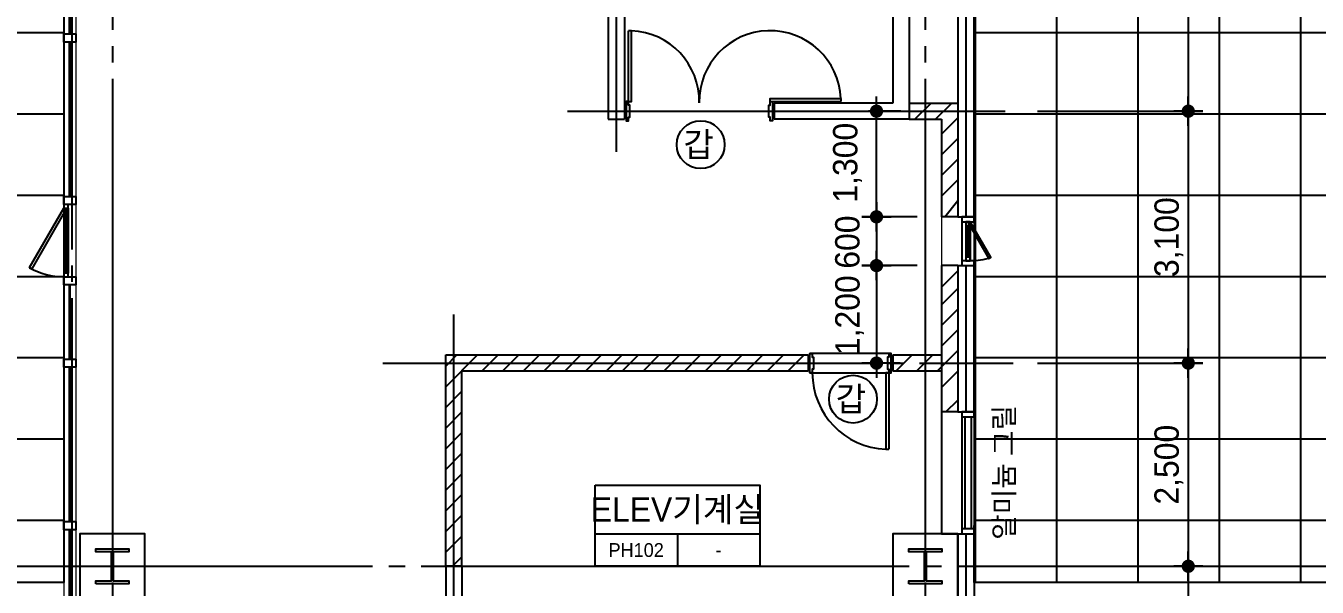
# Model space of a CAD drawing. Extents: x 14580073 to 14658235, y -1804798 to -1750552.
# Drawn here: x 14627007 to 14642894, y -1791806 to -1784899 of the extents above; entities that cross this region are included whole.
import ezdxf
from ezdxf.enums import TextEntityAlignment as Align

# ---------------------------------------------------------------- set-up
doc = ezdxf.new("R2010")
doc.units = 0
doc.header["$LTSCALE"] = 100
doc.header["$MEASUREMENT"] = 0
doc.header["$PDSIZE"] = -10
doc.linetypes.add('CEN', pattern=[66, 60, -2, 2, -2])
doc.layers.get('0').update_dxf_attribs({"linetype": 'CONTINUOUS'})
doc.layers.get('Defpoints').update_dxf_attribs({"linetype": 'CONTINUOUS'})
for name, color, linetype in [('4WID', 4, 'CONTINUOUS'), ('8', 8, 'CONTINUOUS'), ('CEN', 1, 'CEN'), ('COL', 2, 'CONTINUOUS'), ('col2', 3, 'CONTINUOUS'), ('DIM', 7, 'CONTINUOUS'), ('DOOR', 4, 'CONTINUOUS'), ('EL4', 6, 'CONTINUOUS'), ('ETC', 6, 'CONTINUOUS'), ('HAT', 5, 'CONTINUOUS'), ('TEXT1', 7, 'CONTINUOUS'), ('TEXT2', 7, 'CONTINUOUS'), ('WALL', 2, 'CONTINUOUS'), ('WALL-1', 7, 'CONTINUOUS'), ('WALLBR', 3, 'CONTINUOUS'), ('WID', 4, 'CONTINUOUS'), ('WINE', 8, 'CONTINUOUS'), ('지시선', 7, 'CONTINUOUS')]:
    doc.layers.add(name, color=color, linetype=linetype)
doc.styles.add('HY울를도M', font='HYWULM.TTF')
doc.styles.add('굴림', font='H2HDRM.TTF')
doc.dimstyles.new('DIM50', dxfattribs={"dimscale": 50, "dimtxt": 3, "dimasz": 1.2, "dimexe": 1, "dimexo": 1, "dimgap": 0.6, "dimtad": 1, "dimdec": 4, "dimzin": 0, "dimdsep": 46, "dimlunit": 6, "dimtxsty": '굴림', "dimblk": 'DOTT', "dimcen": 0.09, "dimadec": 0, "dimazin": 0, "dimtfac": 1, "dimtdec": 4, "dimtofl": 0, "dimtmove": 2, "dimatfit": 2, "dimldrblk": 'DOTT', "dimfxl": 1, "dimtolj": 1, "dimtzin": 0, "dimarcsym": 0})

# ---------------------------------------------------------------- blocks, each defined once
blk = doc.blocks.new('DOTT')
for p, q in [((0, 1.5), (0, -1.5)), ((-1.5, 0), (1.5, 0))]:
    blk.add_line(p, q)
at = {"color": 6, "const_width": 0.68}
blk.add_lwpolyline([(-0.34, 0, 1), (0.34, 0, 1)], format="xyb", close=True, dxfattribs=at)
blk = doc.blocks.new('*D19')
at = {"layer": 'Defpoints', "color": 0, "lineweight": -3}
for p in [(14639155, -1778449), (14639155, -1785949), (14641309, -1785949)]:
    blk.add_point(p, dxfattribs=at)
at = {"layer": 'DIM', "color": 7, "lineweight": -2}
for p, q in [((14639455, -1778449), (14641409, -1778449)), ((14641309, -1778569), (14641309, -1785829)), ((14639455, -1785949), (14641409, -1785949))]:
    blk.add_line(p, q, dxfattribs=at)
at = {"layer": 'DIM', "color": 7, "lineweight": -2, "xscale": 120, "yscale": 120, "zscale": 120}
for p, rotation in [((14641309, -1778449), 90), ((14641309, -1785949), 270)]:
    blk.add_blockref('DOTT', p, dxfattribs=dict(at, rotation=rotation))
at = {"layer": 'DIM', "color": 3, "insert": (14641071, -1782199), "char_height": 300, "attachment_point": 5, "rotation": 90, "style": '굴림'}
blk.add_mtext('\\A1;7,500', dxfattribs=at)
blk = doc.blocks.new('*D20')
at = {"layer": 'Defpoints', "color": 0, "lineweight": -3}
for p in [(14639155, -1785949), (14639155, -1789049), (14641309, -1789049)]:
    blk.add_point(p, dxfattribs=at)
at = {"layer": 'DIM', "color": 7, "lineweight": -2}
for p, q in [((14639455, -1785949), (14641409, -1785949)), ((14641309, -1786069), (14641309, -1788929)), ((14639455, -1789049), (14641409, -1789049))]:
    blk.add_line(p, q, dxfattribs=at)
at = {"layer": 'DIM', "color": 7, "lineweight": -2, "xscale": 120, "yscale": 120, "zscale": 120}
for p, rotation in [((14641309, -1785949), 90), ((14641309, -1789049), 270)]:
    blk.add_blockref('DOTT', p, dxfattribs=dict(at, rotation=rotation))
at = {"layer": 'DIM', "color": 3, "insert": (14641070, -1787499), "char_height": 300, "attachment_point": 5, "rotation": 90, "style": '굴림'}
blk.add_mtext('\\A1;3,100', dxfattribs=at)
blk = doc.blocks.new('*D21')
at = {"layer": 'Defpoints', "color": 0, "lineweight": -3}
for p in [(14639155, -1791549), (14639155, -1795049), (14641309, -1795049)]:
    blk.add_point(p, dxfattribs=at)
at = {"layer": 'DIM', "color": 7, "lineweight": -2}
for p, q in [((14639455, -1791549), (14641409, -1791549)), ((14641309, -1791669), (14641309, -1794929)), ((14639455, -1795049), (14641409, -1795049))]:
    blk.add_line(p, q, dxfattribs=at)
at = {"layer": 'DIM', "color": 7, "lineweight": -2, "xscale": 120, "yscale": 120, "zscale": 120}
for p, rotation in [((14641309, -1791549), 90), ((14641309, -1795049), 270)]:
    blk.add_blockref('DOTT', p, dxfattribs=dict(at, rotation=rotation))
at = {"layer": 'DIM', "color": 3, "insert": (14641070, -1793299), "char_height": 300, "attachment_point": 5, "rotation": 90, "style": '굴림'}
blk.add_mtext('\\A1;3,500', dxfattribs=at)
blk = doc.blocks.new('TT1')
at = {"layer": 'TEXT1'}
for p, q in [((-1013, -600), (1013, -600)), ((0, -600), (0, -1000))]:
    blk.add_line(p, q, dxfattribs=at)
blk.add_lwpolyline([(-1013, 0), (1013, 0), (1013, -1000), (-1013, -1000)], close=True, dxfattribs=at)
blk = doc.blocks.new('*D28')
at = {"layer": 'Defpoints', "color": 0, "lineweight": -3}
for p in [(14639155, -1789049), (14639155, -1791549), (14641309, -1791549)]:
    blk.add_point(p, dxfattribs=at)
at = {"layer": 'DIM', "color": 7, "lineweight": -2}
for p, q in [((14639455, -1789049), (14641409, -1789049)), ((14641309, -1789169), (14641309, -1791429)), ((14639455, -1791549), (14641409, -1791549))]:
    blk.add_line(p, q, dxfattribs=at)
at = {"layer": 'DIM', "color": 7, "lineweight": -2, "xscale": 120, "yscale": 120, "zscale": 120}
for p, rotation in [((14641309, -1789049), 90), ((14641309, -1791549), 270)]:
    blk.add_blockref('DOTT', p, dxfattribs=dict(at, rotation=rotation))
at = {"layer": 'DIM', "color": 3, "insert": (14641070, -1790299), "char_height": 300, "attachment_point": 5, "rotation": 90, "style": '굴림'}
blk.add_mtext('\\A1;2,500', dxfattribs=at)
blk = doc.blocks.new('D1000')
at = {"layer": 'WID'}
for points in [[(105, 0), (-105, 0), (-105, -30), (-60, -30), (-60, -45), (90, -45), (90, -30), (135, -30), (135, 0), (105, 0)], [(135, -30), (135, -65), (1074, -65), (1074, -30)], [(135, -30), (1074, -30)], [(135, -1000), (-105, -1000), (-105, -970), (-60, -970), (-60, -955), (90, -955), (90, -970), (135, -970), (135, -1000), (135, -1000)]]:
    blk.add_lwpolyline(points, dxfattribs=at)
blk.add_arc((135, -30), 940, 270, 357.8662, dxfattribs=at)
blk = doc.blocks.new('*D63')
at = {"layer": 'Defpoints', "color": 0, "lineweight": -3}
for p in [(14637473, -1785949), (14638073, -1785949), (14638273, -1787249)]:
    blk.add_point(p, dxfattribs=at)
at = {"layer": 'DIM', "color": 7, "lineweight": -2}
for p, q in [((14637773, -1785949), (14637373, -1785949)), ((14637473, -1787129), (14637473, -1786069)), ((14637973, -1787249), (14637373, -1787249))]:
    blk.add_line(p, q, dxfattribs=at)
at = {"layer": 'DIM', "color": 7, "lineweight": -2, "xscale": 120, "yscale": 120, "zscale": 120}
for p, rotation in [((14637473, -1785949), 90), ((14637473, -1787249), 270)]:
    blk.add_blockref('DOTT', p, dxfattribs=dict(at, rotation=rotation))
at = {"layer": 'DIM', "color": 3, "insert": (14637116, -1786583), "char_height": 300, "attachment_point": 5, "rotation": 90, "style": '굴림'}
blk.add_mtext('\\A1;1,300', dxfattribs=at)
blk = doc.blocks.new('*D64')
at = {"layer": 'Defpoints', "color": 0, "lineweight": -3}
for p in [(14638273, -1787249), (14637473, -1787849), (14638273, -1787849)]:
    blk.add_point(p, dxfattribs=at)
at = {"layer": 'DIM', "color": 7, "lineweight": -2}
for p, q in [((14637973, -1787249), (14637373, -1787249)), ((14637473, -1787369), (14637473, -1787729)), ((14637973, -1787849), (14637373, -1787849))]:
    blk.add_line(p, q, dxfattribs=at)
at = {"layer": 'DIM', "color": 7, "lineweight": -2, "xscale": 120, "yscale": 120, "zscale": 120}
for p, rotation in [((14637473, -1787249), 90), ((14637473, -1787849), 270)]:
    blk.add_blockref('DOTT', p, dxfattribs=dict(at, rotation=rotation))
at = {"layer": 'DIM', "color": 3, "insert": (14637116, -1787560), "char_height": 300, "attachment_point": 5, "rotation": 90, "style": '굴림'}
blk.add_mtext('\\A1;600', dxfattribs=at)
blk = doc.blocks.new('*D65')
at = {"layer": 'Defpoints', "color": 0, "lineweight": -3}
for p in [(14638273, -1787849), (14637473, -1789049), (14638064, -1789049)]:
    blk.add_point(p, dxfattribs=at)
at = {"layer": 'DIM', "color": 7, "lineweight": -2}
for p, q in [((14637973, -1787849), (14637373, -1787849)), ((14637473, -1787969), (14637473, -1788929)), ((14637764, -1789049), (14637373, -1789049))]:
    blk.add_line(p, q, dxfattribs=at)
at = {"layer": 'DIM', "color": 7, "lineweight": -2, "xscale": 120, "yscale": 120, "zscale": 120}
for p, rotation in [((14637473, -1787849), 90), ((14637473, -1789049), 270)]:
    blk.add_blockref('DOTT', p, dxfattribs=dict(at, rotation=rotation))
at = {"layer": 'DIM', "color": 3, "insert": (14637143, -1788460), "char_height": 300, "attachment_point": 5, "rotation": 90, "style": '굴림'}
blk.add_mtext('\\A1;1,200', dxfattribs=at)

msp = doc.modelspace()

# ---------------------------------------------------------------- hatches: boundary and pattern name
at = {"layer": '8'}
h = msp.add_hatch(dxfattribs=at)
h.set_pattern_fill('_USER', color=256, scale=1000, style=0, double=1, pattern_type=0)
h.set_pattern_definition([(0, (1515692, -5164982.4), (0, 1000), []), (90, (1515692, -5164982.4), (-1000, 6e-14), [])])
h.paths.add_polyline_path([(14627473.21252, -1776399.19177), (14617973.21252, -1776399.19177), (14617973.21252, -1791749.19177), (14627473.21252, -1791749.19177)])
h.paths.add_polyline_path([(14648273.21252, -1776399.19177), (14638673.21252, -1776399.19177), (14638673.21252, -1791749.19177), (14648273.21252, -1791749.19177)])
at = {"layer": 'HAT'}
h = msp.add_hatch(dxfattribs=at)
h.set_pattern_fill('_USER', color=256, scale=180, angle=45, style=0, pattern_type=0)
h.set_pattern_definition([(45, (14634346, -1789149.2), (-127.279, 127.279), [])])
h.paths.add_polyline_path([(14636633.21252, -1788949.19178), (14634346.00472, -1788949.19178), (14634346.00472, -1789049.19177), (14636633.21252, -1789049.19177)])
h.paths.add_polyline_path([(14636633.21252, -1789049.19177), (14634346.00472, -1789049.19177), (14634346.00472, -1789149.19178), (14636633.21252, -1789149.19178)])

# ---------------------------------------------------------------- linework, layer by layer
at = {"layer": '4WID', "lineweight": -3, "ltscale": 200}
for p, q in [((14627528.21252, -1787144.19177), (14627528.21252, -1787941.69944)), ((14638473.21269, -1787249.04033), (14638673.21252, -1787249.04033)), ((14638570.71252, -1787354.19177), (14638570.71252, -1787789.04033)), ((14638625.71252, -1787354.19177), (14638625.71252, -1787789.04033)), ((14638473.21278, -1787849.04033), (14638673.21261, -1787849.04033)), ((14638473.21269, -1789649.19177), (14638673.21252, -1789649.19177)), ((14638273.21286, -1791149.19177), (14638673.21252, -1791149.19177))]:
    msp.add_line(p, q, dxfattribs=at)
for centre, start, end in [((14638625.71252, -1786946.53267), 270, 287.500950621), ((14627473.21252, -1787144.19177), 240.136883698, 270)]:
    msp.add_arc(centre, 842.50766, start, end, dxfattribs=at)
at = {"layer": 'CEN', "linetype": 'CEN'}
for p, q in [((14628073.21252, -1759149.19177), (14628073.21252, -1799049.19177)), ((14638073.21252, -1759149.19177), (14638073.21252, -1799049.19177)), ((14634273.21252, -1786449.19177), (14634273.21252, -1774258.19177)), ((14627573.21252, -1775049.19177), (14627573.21252, -1796349.19177)), ((14633673.21252, -1785949.19177), (14639055.49679, -1785949.19177)), ((14632273.21258, -1799049.19178), (14632273.21252, -1788449.19178)), ((14631400.65921, -1789049.19177), (14639155.49679, -1789049.19177)), ((14585673.21252, -1791549.19177), (14649673.21252, -1791549.19177))]:
    msp.add_line(p, q, dxfattribs=at)
at = {"layer": 'COL'}
for p, q in [((14637873.21252, -1776949.19177), (14637873.21252, -1786049.19177)), ((14634173.21252, -1778349.19177), (14634173.21252, -1786049.19177)), ((14634373.21252, -1778549.19177), (14634373.21252, -1786049.19177)), ((14637673.21252, -1778549.19177), (14637673.21252, -1785849.19177)), ((14637673.21252, -1785849.19177), (14636213.21252, -1785849.19177)), ((14634173.21252, -1786049.19177), (14634373.21252, -1786049.19177)), ((14637873.21252, -1786049.19177), (14636213.21252, -1786049.19177))]:
    msp.add_line(p, q, dxfattribs=at)
for points in [[(14636213.21252, -1785849.19177), (14636213.21252, -1786049.19177)], [(14638473.21252, -1791949.19177), (14638473.21252, -1791149.19177), (14637673.21252, -1791149.19177), (14637673.21252, -1791949.19177)]]:
    msp.add_lwpolyline(points, dxfattribs=at)
msp.add_lwpolyline([(14628473.21252, -1791949.19177), (14628473.21252, -1791149.19177), (14627673.21252, -1791149.19177), (14627673.21252, -1791949.19177)], close=True, dxfattribs=at)
at = {"layer": 'col2'}
for points in [[(14627869.71252, -1791763.19177), (14627869.71252, -1791728.19177), (14628063.21252, -1791728.19177), (14628063.21252, -1791370.19177), (14627869.71252, -1791370.19177), (14627869.71252, -1791335.19177), (14628276.71252, -1791335.19177), (14628276.71252, -1791370.19177), (14628083.21252, -1791370.19177), (14628083.21252, -1791728.19177), (14628276.71252, -1791728.19177), (14628276.71252, -1791763.19177)], [(14637869.71252, -1791763.19177), (14637869.71252, -1791728.19177), (14638063.21252, -1791728.19177), (14638063.21252, -1791370.19177), (14637869.71252, -1791370.19177), (14637869.71252, -1791335.19177), (14638276.71252, -1791335.19177), (14638276.71252, -1791370.19177), (14638083.21252, -1791370.19177), (14638083.21252, -1791728.19177), (14638276.71252, -1791728.19177), (14638276.71252, -1791763.19177)]]:
    msp.add_lwpolyline(points, close=True, dxfattribs=at)
at = {"layer": 'DOOR'}
for points in [[(14627528.21252, -1787099.19177), (14627473.21252, -1787099.19177), (14627473.21252, -1787144.19177), (14627528.21252, -1787144.19177)], [(14627473.21252, -1787144.19177), (14627499.19328, -1787159.19177), (14627079.6838, -1787889.14433), (14627053.70304, -1787874.14433)], [(14627494.71249, -1787144.19177), (14627506.71249, -1787144.19177), (14627506.71252, -1787941.69944), (14627494.71252, -1787941.69944)], [(14638625.71252, -1787309.19177), (14638570.71252, -1787309.19177), (14638570.71252, -1787354.19177), (14638625.71252, -1787354.19177)], [(14638625.71252, -1787309.19177), (14638599.73176, -1787324.19177), (14638853.09203, -1787765.0423), (14638879.07279, -1787750.0423)], [(14638625.71252, -1787744.04033), (14638570.71252, -1787744.04033), (14638570.71252, -1787789.04033), (14638625.71252, -1787789.04033)], [(14627528.21252, -1787941.69944), (14627473.21252, -1787941.69944), (14627473.21252, -1787986.69944), (14627528.21252, -1787986.69944)]]:
    msp.add_lwpolyline(points, close=True, dxfattribs=at)
msp.add_lwpolyline([(14638592.21251, -1787744.04033), (14638592.21249, -1787354.19177), (14638604.21249, -1787354.19177), (14638604.21251, -1787744.04033)], dxfattribs=at)
at = {"layer": 'EL4', "color": 4}
for p, q in [((14638673.21252, -1776349.19177), (14638673.21252, -1789649.19177)), ((14638673.21252, -1791049.19177), (14638673.21252, -1791749.19177))]:
    msp.add_line(p, q, dxfattribs=at)
for points in [[(14638673.21252, -1787249.19177), (14638673.21252, -1775049.19177), (14637573.21407, -1775049.19177), (14637573.20973, -1775949.22513), (14627473.21252, -1775949.17645), (14627473.21252, -1791749.19177)], [(14627473.21252, -1791749.19177), (14617973.21252, -1791749.19177), (14617973.21252, -1776399.19177), (14627473.21252, -1776399.19177)], [(14638673.21252, -1776399.19177), (14648273.21252, -1776399.19177), (14648273.21252, -1791749.19177), (14638673.21252, -1791749.19177), (14638673.21252, -1791049.19177)], [(14638673.21252, -1789649.19177), (14638673.21252, -1787849.19177)]]:
    msp.add_lwpolyline(points, dxfattribs=at)
at = {"layer": 'ETC', "lineweight": 0}
for p, q in [((14627473.21252, -1775949.19177), (14627473.21252, -1784999.19177)), ((14627623.21252, -1775949.19177), (14627623.21252, -1784999.19177)), ((14627473.21252, -1784999.2071), (14627473.21252, -1786999.19177)), ((14627623.21252, -1784999.2071), (14627623.21252, -1786999.19177)), ((14627473.21252, -1786999.2071), (14627473.21252, -1788974.19177)), ((14627623.21252, -1786999.2071), (14627623.21252, -1788974.19177)), ((14638273.21224, -1787249.19177), (14638273.21224, -1787849.04033)), ((14627473.21252, -1788974.2071), (14627473.21252, -1790999.19177)), ((14627623.21252, -1788974.2071), (14627623.21252, -1790999.19177)), ((14627473.21252, -1790999.2071), (14627473.21252, -1792149.17645)), ((14627623.21252, -1790999.2071), (14627623.21252, -1792149.17645))]:
    msp.add_line(p, q, dxfattribs=at)
at = {"layer": 'HAT'}
for p, q in [((14637873.21252, -1785867.42554), (14637891.44629, -1785849.19177)), ((14637946.00474, -1786049.19176), (14638146.00476, -1785849.19174)), ((14638200.56321, -1786049.19173), (14638400.56324, -1785849.1917)), ((14638273.21209, -1786231.1013), (14638473.21211, -1786031.10127)), ((14638273.21212, -1786485.6597), (14638473.21215, -1786285.65968)), ((14638273.21216, -1786740.21811), (14638473.21218, -1786540.21809)), ((14638273.21219, -1786994.77652), (14638473.21221, -1786794.7765)), ((14638313.4479, -1787249.04033), (14638473.21224, -1787049.33491)), ((14638273.21233, -1788113.01014), (14638473.21234, -1787913.01013)), ((14638273.21247, -1788331.24377), (14638473.21247, -1788131.24377)), ((14638273.21251, -1788585.80217), (14638473.2125, -1788385.80217)), ((14638273.21254, -1788840.36058), (14638473.21254, -1788640.36058)), ((14632173.21252, -1789085.51645), (14632309.53719, -1788949.19178)), ((14632173.21252, -1789340.07489), (14632564.09564, -1788949.19178)), ((14632618.65408, -1789149.19178), (14632818.65408, -1788949.19178)), ((14632873.21252, -1789149.19178), (14633073.21252, -1788949.19178)), ((14633127.77096, -1789149.19178), (14633327.77096, -1788949.19178)), ((14633382.3294, -1789149.19178), (14633582.3294, -1788949.19178)), ((14633636.88784, -1789149.19178), (14633836.88784, -1788949.19178)), ((14633891.44628, -1789149.19178), (14634091.44628, -1788949.19178)), ((14634146.00472, -1789149.19178), (14634346.00472, -1788949.19178)), ((14637709.8229, -1789149.19178), (14637909.8229, -1788949.19178)), ((14637964.38134, -1789149.19178), (14638164.38134, -1788949.19178)), ((14638273.21258, -1789094.91899), (14638473.21257, -1788894.91899)), ((14638218.93978, -1789149.19178), (14638273.21258, -1789094.91899)), ((14638273.21261, -1789349.47739), (14638473.2126, -1789149.4774)), ((14632173.21252, -1789594.63333), (14632373.21252, -1789394.63333)), ((14638328.05667, -1789649.19177), (14638473.21263, -1789504.03581)), ((14632173.21252, -1789849.19177), (14632373.21252, -1789649.19177)), ((14632173.21252, -1790103.75021), (14632373.21252, -1789903.75021)), ((14632173.21252, -1790358.30865), (14632373.21252, -1790158.30865)), ((14632173.21252, -1790612.86709), (14632373.21252, -1790412.86709)), ((14632173.21252, -1790867.42553), (14632373.21252, -1790667.42553)), ((14632173.21252, -1791121.98398), (14632373.21252, -1790921.98398)), ((14632173.21252, -1791376.54242), (14632373.21252, -1791176.54242)), ((14632255.12161, -1791549.19177), (14632373.21252, -1791431.10086))]:
    msp.add_line(p, q, dxfattribs=at)
at = {"layer": 'WALL'}
for p, q in [((14632173.21252, -1791549.19177), (14632173.21252, -1795199.19177)), ((14632373.21252, -1791549.19177), (14632173.21252, -1791549.19177)), ((14632373.21252, -1791549.19177), (14632373.21252, -1795199.19177))]:
    msp.add_line(p, q, dxfattribs=at)
at = {"layer": 'WALL-1', "color": 4}
for p, q in [((14638673.21252, -1775049.19177), (14638673.21252, -1787249.19177)), ((14638573.21066, -1775149.19168), (14638573.21232, -1787249.19177)), ((14638473.21068, -1775249.19163), (14638473.21232, -1787249.19177)), ((14638473.2124, -1787849.19177), (14638473.21264, -1789649.19177)), ((14638573.2124, -1787849.19177), (14638573.21264, -1789649.19177)), ((14638673.21252, -1787849.19177), (14638673.21252, -1789649.19177)), ((14638673.21252, -1791049.19177), (14638673.21252, -1796349.19177)), ((14638473.21286, -1791149.19177), (14638473.21354, -1796149.19197)), ((14638573.21286, -1791149.19177), (14638573.21356, -1796249.19177))]:
    msp.add_line(p, q, dxfattribs=at)
at = {"layer": 'WALLBR'}
for p, q in [((14638473.21209, -1785849.19169), (14638473.21228, -1787249.19177)), ((14638273.21206, -1786049.19172), (14638273.21224, -1787249.19177)), ((14638473.21262, -1787249.04033), (14638273.21286, -1787249.04033)), ((14638273.21233, -1787849.19177), (14638273.21261, -1789649.19177)), ((14638473.21272, -1787849.04033), (14638273.21295, -1787849.04033)), ((14638473.21237, -1787849.19177), (14638473.21262, -1789649.19177)), ((14632173.21252, -1788949.19178), (14636633.21252, -1788949.19178)), ((14632173.21252, -1791549.19177), (14632173.21252, -1788949.19178)), ((14636633.21252, -1788949.19178), (14636633.21252, -1789149.19178)), ((14637673.21252, -1788949.19178), (14638273.21256, -1788949.19178)), ((14637673.21252, -1788949.19178), (14637673.21252, -1789149.19178)), ((14636633.21252, -1789149.19178), (14632373.21252, -1789149.19178)), ((14632373.21252, -1791549.19177), (14632373.21252, -1789149.19178)), ((14638273.21258, -1789149.19178), (14637673.21252, -1789149.19178)), ((14638473.21262, -1789649.19177), (14638273.21286, -1789649.19177))]:
    msp.add_line(p, q, dxfattribs=at)
for points in [[(14637873.21252, -1785849.19177), (14638473.21209, -1785849.19169)], [(14637873.21252, -1786049.19177), (14638273.21206, -1786049.19172)]]:
    msp.add_lwpolyline(points, dxfattribs=at)
at = {"layer": 'WID', "color": 8}
for p, q in [((14638523.21252, -1787309.19177), (14638523.21252, -1787789.19177)), ((14638273.21286, -1789649.19177), (14638273.21284, -1791149.19177)), ((14638523.21252, -1789709.34322), (14638523.21252, -1791089.19177)), ((14638558.21252, -1789709.34322), (14638558.21252, -1791089.19177)), ((14638638.21252, -1789709.34322), (14638638.21252, -1791089.19177)), ((14638673.21252, -1789709.34322), (14638673.21252, -1791089.19177))]:
    msp.add_line(p, q, dxfattribs=at)
at = {"layer": 'WID'}
for points in [[(14627554.2098, -1783099.17645), (14627542.2098, -1783099.17645), (14627542.21275, -1784999.2071), (14627554.21275, -1784999.2071)], [(14627623.21252, -1784999.19177), (14627623.21252, -1785099.19177), (14627473.21252, -1785099.19177), (14627473.21252, -1784999.19177)], [(14627554.2098, -1785099.19177), (14627542.2098, -1785099.19177), (14627542.21275, -1786999.2071), (14627554.21275, -1786999.2071)], [(14627623.21252, -1786999.19177), (14627623.21252, -1787099.19177), (14627473.21252, -1787099.19177), (14627473.21252, -1786999.19177)], [(14638523.21252, -1787249.19177), (14638523.21252, -1787309.19177), (14638673.21252, -1787309.19177), (14638673.21252, -1787249.19177)], [(14638523.21252, -1787789.04033), (14638523.21252, -1787849.04033), (14638673.21252, -1787849.04033), (14638673.21252, -1787789.04033)], [(14627623.21252, -1787986.69944), (14627623.21252, -1788086.69944), (14627473.21252, -1788086.69944), (14627473.21252, -1787986.69944)], [(14627623.21252, -1788999.19177), (14627623.21252, -1789099.19177), (14627473.21252, -1789099.19177), (14627473.21252, -1788999.19177)], [(14627554.2098, -1789099.19177), (14627542.2098, -1789099.19177), (14627542.21275, -1790999.2071), (14627554.21275, -1790999.2071)], [(14638523.21252, -1789649.34322), (14638523.21252, -1789709.34322), (14638673.21252, -1789709.34322), (14638673.21252, -1789649.34322)], [(14627623.21252, -1790999.19177), (14627623.21252, -1791099.19177), (14627473.21252, -1791099.19177), (14627473.21252, -1790999.19177)], [(14627554.2098, -1791099.19177), (14627542.2098, -1791099.19177), (14627542.21275, -1792149.19177), (14627554.21275, -1792149.19177)], [(14638523.21252, -1791089.19177), (14638523.21252, -1791149.19177), (14638673.21252, -1791149.19177), (14638673.21252, -1791089.19177)]]:
    msp.add_lwpolyline(points, close=True, dxfattribs=at)
for points in [[(14634423.21252, -1785829.19177), (14634458.21252, -1785829.19177), (14634458.21252, -1784959.19177), (14634423.21252, -1784959.19177)], [(14634423.21252, -1785829.19177), (14634423.21252, -1784959.19177)], [(14634393.21252, -1785859.19177), (14634393.21252, -1786069.19177), (14634423.21252, -1786069.19177), (14634423.21252, -1786024.19177), (14634438.21252, -1786024.19177), (14634438.21252, -1785874.19177), (14634423.21252, -1785874.19177), (14634423.21252, -1785829.19177), (14634393.21252, -1785829.19177), (14634393.21252, -1785859.19177)], [(14636193.21252, -1785859.19177), (14636193.21252, -1786069.19177), (14636163.21252, -1786069.19177), (14636163.21252, -1786024.19177), (14636148.21252, -1786024.19177), (14636148.21252, -1785874.19177), (14636163.21252, -1785874.19177), (14636163.21252, -1785829.19177), (14636193.21252, -1785829.19177), (14636193.21252, -1785859.19177)], [(14636163.21252, -1785829.19177), (14636163.21252, -1785794.19177), (14637033.50314, -1785794.19177), (14637033.50314, -1785829.19177)], [(14636163.21252, -1785829.19177), (14637033.50314, -1785829.19177)], [(14627554.21118, -1788999.19177), (14627554.2098, -1788086.69944), (14627542.2098, -1788086.69944), (14627542.21118, -1788999.19177)]]:
    msp.add_lwpolyline(points, dxfattribs=at)
for centre, radius, start, end in [((14634421.9698, -1785829.67089), 871.23328, 358.89205271, 87.615846124), ((14636163.55962, -1785829.01817), 870.64034, 2.292493993, 181.057024689)]:
    msp.add_arc(centre, radius, start, end, dxfattribs=at)
at = {"layer": 'WINE'}
for p, q in [((14637653.21252, -1788929.19178), (14636653.21252, -1788929.19178)), ((14636653.21252, -1789169.19178), (14637653.21252, -1789169.19178))]:
    msp.add_line(p, q, dxfattribs=at)
at = {"layer": '지시선'}
for centre in [(14635310.37536, -1786361.67554), (14637184.05987, -1789492.29439)]:
    msp.add_circle(centre, 294.48376, dxfattribs=at)

# ---------------------------------------------------------------- block references
at = {"layer": '8', "rotation": 270}
msp.add_blockref('D1000', (14637653.21252, -1789034.19178), dxfattribs=at)
at = {"layer": '8'}
msp.add_blockref('TT1', (14635023.21252, -1790549.29177), dxfattribs=at)

# ---------------------------------------------------------------- texts
at = {"layer": 'TEXT1', "style": 'HY울를도M'}
for p in [(14635096.91644, -1786508.60178), (14636970.60095, -1789639.22064)]:
    msp.add_text('갑', height=300, dxfattribs=at).set_placement(p)
msp.add_text('ELEV기계실', height=300, dxfattribs=at).set_placement((14635023.21252, -1791000.08185), align=Align.CENTER)
at = {"layer": 'TEXT1', "color": 2, "style": 'HY울를도M'}
msp.add_text('PH102', height=170, dxfattribs=at).set_placement((14634516.46456, -1791349.21177), align=Align.MIDDLE_CENTER)
at = {"layer": 'TEXT1', "style": 'HY울를도M'}
msp.add_text('-', height=170, dxfattribs=at).set_placement((14635529.96048, -1791349.21177), align=Align.MIDDLE_CENTER)
at = {"layer": 'TEXT2', "style": 'HY울를도M'}
msp.add_text('알미늄 그릴', height=250, rotation=90, dxfattribs=at).set_placement((14639041.8923, -1791223.06068), align=Align.MIDDLE_LEFT)

# ---------------------------------------------------------------- dimensions: what is measured, and where the dimension line sits
at = {"layer": 'DIM'}
for base, p1, p2, picture, middle in [((14641309.21953, -1785949.19177), (14639155.49679, -1778449.19177), (14639155.49679, -1785949.19177), '*D19', (14641070.55122, -1782199.19177)), ((14641309.21953, -1789049.19177), (14639155.49679, -1785949.19177), (14639155.49679, -1789049.19177), '*D20', (14641070.1813, -1787499.19177)), ((14641309.21953, -1791549.19177), (14639155.49679, -1789049.19177), (14639155.49679, -1791549.19177), '*D28', (14641070.1813, -1790299.19177)), ((14641309.21953, -1795049.19177), (14639155.49679, -1791549.19177), (14639155.49679, -1795049.19177), '*D21', (14641070.1813, -1793299.19177))]:
    dim = msp.add_linear_dim(base=base, p1=p1, p2=p2, angle=90, dimstyle='DIM50', override={"dimscale": 100, "dimexo": 3}, dxfattribs=at)
    dim.commit()
    dim.dimension.update_dxf_attribs({"geometry": picture, "text_midpoint": middle})
for base, p1, p2, angle, picture, middle in [((14637472.97085, -1785949.19177), (14638273.21224, -1787249.19177), (14638073.21252, -1785949.19177), 90, '*D63', (14637115.95482, -1786582.78955)), ((14637472.97085, -1787849.19177), (14638273.21224, -1787249.19177), (14638273.21233, -1787849.19177), 270, '*D64', (14637115.95482, -1787559.82759)), ((14637472.97085, -1789049.19177), (14638273.21233, -1787849.19177), (14638064.38134, -1789049.19177), 270, '*D65', (14637142.74633, -1788460.41531))]:
    dim = msp.add_linear_dim(base=base, p1=p1, p2=p2, angle=angle, dimstyle='DIM50', override={"dimscale": 100, "dimexo": 3}, dxfattribs=at)
    dim.commit()
    dim.dimension.update_dxf_attribs({"geometry": picture, "text_midpoint": middle, "dimtype": 128})

doc.saveas('drawing.dxf')
